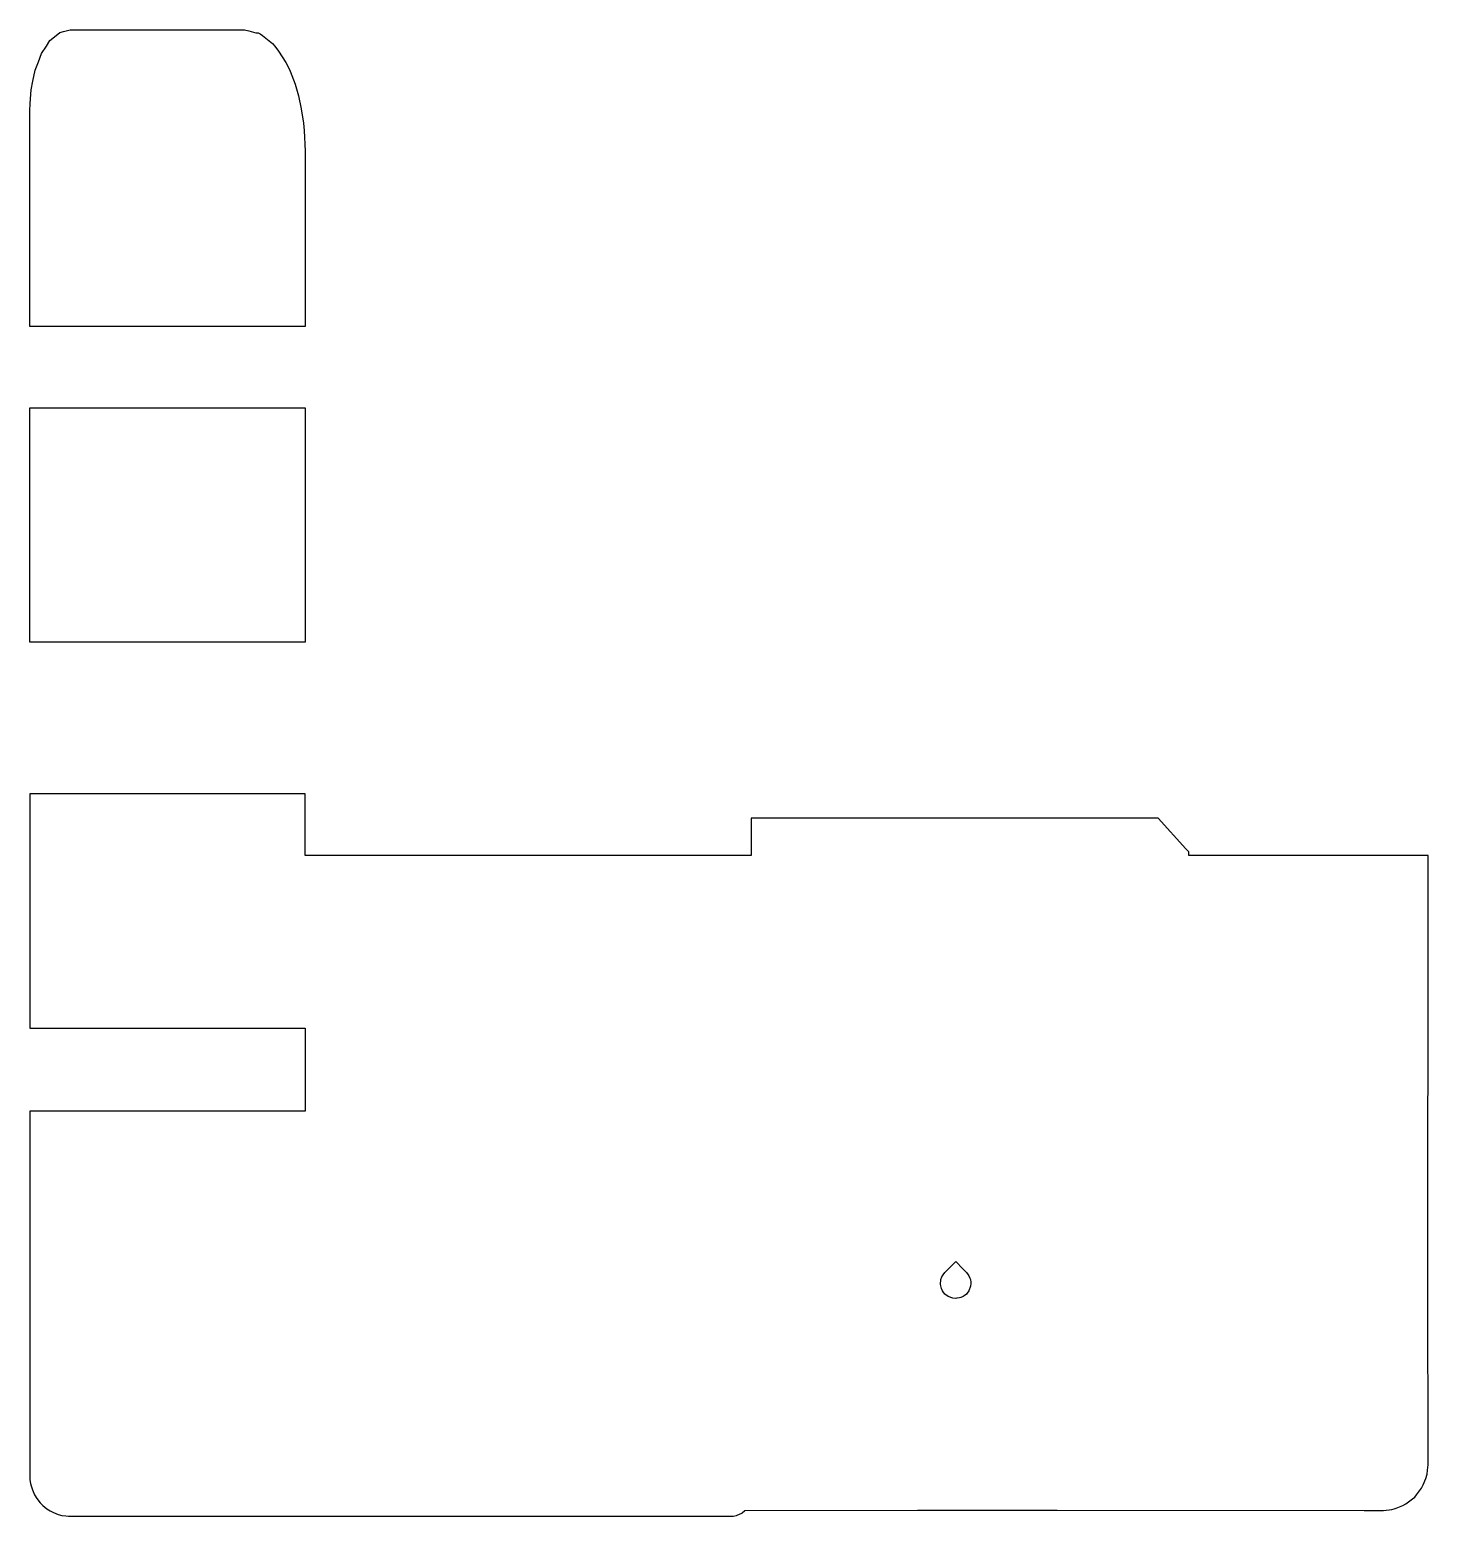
# Model space of a CAD drawing. Header units: metres. Extents: x 2.4 to 71.4, y -16 to 57.4.
import ezdxf

# ---------------------------------------------------------------- set-up
doc = ezdxf.new("R2010")
doc.units = ezdxf.units.M

msp = doc.modelspace()

# ---------------------------------------------------------------- linework, layer by layer
for p, q in [((3.697, 57.084), (3.882, 57.238)), ((3.882, 57.238), (4.073, 57.288)), ((4.073, 57.288), (4.4, 57.374)), ((4.4, 57.374), (7.146, 57.374)), ((7.146, 57.374), (13, 57.374)), ((13, 57.374), (13.212, 57.326)), ((13.212, 57.326), (13.556, 57.227)), ((2.986, 56.202), (3.223, 56.567)), ((3.223, 56.567), (3.4, 56.838)), ((3.4, 56.838), (3.697, 57.084)), ((13.556, 57.227), (13.667, 57.213)), ((13.667, 57.213), (13.78, 57.168)), ((13.78, 57.168), (13.895, 57.089)), ((13.895, 57.089), (14.381, 56.688)), ((14.381, 56.688), (14.503, 56.567)), ((14.503, 56.567), (14.684, 56.31)), ((2.668, 55.374), (2.83, 55.797)), ((2.83, 55.797), (2.986, 56.202)), ((14.684, 56.31), (15.045, 55.759)), ((2.555, 54.827), (2.668, 55.374)), ((15.045, 55.759), (15.047, 55.754)), ((15.047, 55.754), (15.154, 55.549)), ((15.154, 55.549), (15.249, 55.323)), ((15.249, 55.323), (15.495, 54.686)), ((2.423, 53.73), (2.468, 54.409)), ((2.468, 54.409), (2.555, 54.827)), ((15.495, 54.686), (15.665, 54.114)), ((2.4, 53.374), (2.423, 53.73)), ((15.665, 54.114), (15.801, 53.467)), ((2.4, 51.285), (2.4, 53.374)), ((15.801, 53.467), (15.917, 52.77)), ((15.917, 52.77), (15.944, 52.408)), ((15.944, 52.408), (16, 51.374)), ((16, 51.374), (16, 49.643)), ((2.4, 49.06), (2.4, 51.285)), ((16, 49.643), (16, 48.234)), ((2.4, 48.783), (2.4, 49.06)), ((2.4, 48.616), (2.4, 48.783)), ((2.4, 47.374), (2.4, 48.616)), ((16, 48.234), (16, 47.374)), ((16, 48.234), (16, 48.234)), ((2.4, 44.795), (2.4, 47.374)), ((16, 47.374), (16, 42.731)), ((2.4, 42.731), (2.4, 44.795)), ((8.709, 42.731), (2.4, 42.731)), ((16, 42.731), (8.709, 42.731)), ((2.4, 36.181), (2.4, 38.714)), ((2.4, 38.714), (9.691, 38.714)), ((9.691, 38.714), (16, 38.714)), ((16, 38.714), (16, 34.071)), ((2.4, 34.071), (2.4, 36.181)), ((2.4, 31.771), (2.4, 34.071)), ((16, 34.071), (16, 28.321)), ((2.4, 28.321), (2.4, 31.771)), ((2.4, 27.667), (2.4, 28.321)), ((16, 28.321), (16, 27.143)), ((16, 28.321), (16, 28.321)), ((2.4, 27.143), (2.4, 27.667)), ((14.149, 27.143), (2.4, 27.143)), ((16, 27.143), (14.149, 27.143)), ((4.251, 19.661), (2.4, 19.661)), ((2.4, 19.661), (2.4, 19.018)), ((16, 19.661), (4.251, 19.661)), ((16, 18.482), (16, 19.661)), ((2.4, 19.018), (2.4, 18.482)), ((2.4, 18.482), (2.4, 13.824)), ((16, 17.365), (16, 18.482)), ((48.321, 18.464), (38, 18.464)), ((38, 18.464), (38, 16.621)), ((58.1, 18.464), (48.321, 18.464)), ((59.466, 16.94), (58.1, 18.464)), ((16, 16.783), (16, 17.365)), ((59.6, 16.791), (59.466, 16.94)), ((16, 16.621), (16, 16.783)), ((16, 16.783), (16, 16.783)), ((25.208, 16.621), (16, 16.621)), ((34.538, 16.621), (25.208, 16.621)), ((38, 16.621), (34.538, 16.621)), ((59.6, 16.621), (59.6, 16.791)), ((60.156, 16.621), (59.6, 16.621)), ((60.581, 16.621), (60.156, 16.621)), ((60.957, 16.621), (60.581, 16.621)), ((61.908, 16.621), (60.957, 16.621)), ((68.441, 16.621), (61.908, 16.621)), ((71.424, 16.621), (68.441, 16.621)), ((71.424, 14.028), (71.424, 16.621)), ((71.401, -4.508), (71.424, 14.028)), ((2.4, 13.824), (2.4, 13.629)), ((2.4, 13.629), (2.4, 13.398)), ((2.4, 13.398), (2.4, 13.159)), ((2.4, 13.159), (2.4, 12.941)), ((2.4, 12.941), (2.4, 9.269)), ((2.4, 9.269), (2.4, 8.733)), ((2.4, 8.733), (2.4, 8.09)), ((2.4, 8.09), (14.149, 8.09)), ((14.149, 8.09), (16, 8.09)), ((16, 8.09), (16, 4.349)), ((10.207, 4), (2.4, 4)), ((2.4, 4), (2.4, -0.243)), ((16, 4), (10.207, 4)), ((16, 4.349), (16, 4.192)), ((16, 4.192), (16, 4)), ((2.4, -0.243), (2.4, -11.279)), ((47.564, -3.973), (47.914, -3.615)), ((47.914, -3.615), (48.1, -3.426)), ((48.1, -3.426), (48.45, -3.783)), ((47.35, -4.503), (47.367, -4.369)), ((47.367, -4.369), (47.374, -4.31)), ((47.374, -4.31), (47.425, -4.184)), ((47.425, -4.184), (47.447, -4.129)), ((47.447, -4.129), (47.483, -4.081)), ((47.483, -4.081), (47.564, -3.973)), ((47.483, -4.081), (47.483, -4.081)), ((48.45, -3.783), (48.636, -3.973)), ((48.636, -3.973), (48.717, -4.081)), ((48.717, -4.081), (48.753, -4.129)), ((48.753, -4.129), (48.804, -4.254)), ((48.804, -4.254), (48.826, -4.31)), ((48.826, -4.31), (48.843, -4.444)), ((47.358, -4.562), (47.35, -4.503)), ((47.377, -4.696), (47.358, -4.562)), ((47.4, -4.751), (47.377, -4.696)), ((47.452, -4.876), (47.4, -4.751)), ((47.489, -4.923), (47.452, -4.876)), ((47.572, -5.03), (47.489, -4.923)), ((47.619, -5.066), (47.572, -5.03)), ((47.727, -5.148), (47.619, -5.066)), ((48.521, -5.112), (48.473, -5.148)), ((48.628, -5.03), (48.521, -5.112)), ((48.665, -4.983), (48.628, -5.03)), ((48.748, -4.876), (48.665, -4.983)), ((48.771, -4.821), (48.748, -4.876)), ((48.823, -4.696), (48.771, -4.821)), ((48.831, -4.637), (48.823, -4.696)), ((48.85, -4.503), (48.831, -4.637)), ((48.843, -4.444), (48.85, -4.503)), ((71.425, -13.453), (71.401, -4.508)), ((47.782, -5.171), (47.727, -5.148)), ((47.907, -5.222), (47.782, -5.171)), ((47.966, -5.23), (47.907, -5.222)), ((48.1, -5.248), (47.966, -5.23)), ((48.159, -5.24), (48.1, -5.248)), ((48.293, -5.222), (48.159, -5.24)), ((48.349, -5.2), (48.293, -5.222)), ((48.473, -5.148), (48.349, -5.2)), ((2.4, -11.279), (2.4, -11.419)), ((2.4, -11.419), (2.4, -11.827)), ((2.4, -11.827), (2.4, -13.992)), ((71.303, -14.136), (71.368, -13.918)), ((71.368, -13.918), (71.389, -13.723)), ((71.389, -13.723), (71.425, -13.453)), ((2.4, -13.992), (2.4, -14)), ((2.4, -14), (2.412, -14.194)), ((2.412, -14.194), (2.443, -14.388)), ((2.443, -14.388), (2.463, -14.495)), ((2.463, -14.495), (2.537, -14.698)), ((70.845, -14.941), (71.099, -14.605)), ((71.099, -14.605), (71.177, -14.455)), ((71.177, -14.455), (71.303, -14.136)), ((2.537, -14.698), (2.641, -14.95)), ((2.641, -14.95), (2.751, -15.121)), ((2.751, -15.121), (2.913, -15.333)), ((2.913, -15.333), (3.043, -15.467)), ((70.163, -15.469), (70.314, -15.391)), ((70.314, -15.391), (70.649, -15.137)), ((70.649, -15.137), (70.757, -15.049)), ((70.757, -15.049), (70.845, -14.941)), ((3.043, -15.467), (3.25, -15.625)), ((3.25, -15.625), (3.402, -15.733)), ((3.402, -15.733), (3.58, -15.815)), ((3.58, -15.815), (3.8, -15.906)), ((3.8, -15.906), (3.987, -15.954)), ((3.987, -15.954), (4.187, -15.972)), ((4.187, -15.972), (4.307, -15.988)), ((4.307, -15.988), (4.355, -15.996)), ((4.355, -15.996), (4.4, -16)), ((4.4, -16), (8.823, -16)), ((8.823, -16), (23.006, -16)), ((23.006, -16), (29.832, -16)), ((29.832, -16), (33.359, -16)), ((33.359, -16), (37, -16)), ((37, -16), (37.082, -15.996)), ((37.082, -15.996), (37.122, -15.991)), ((37.122, -15.991), (37.203, -15.979)), ((37.203, -15.979), (37.282, -15.959)), ((37.282, -15.959), (37.319, -15.944)), ((37.319, -15.944), (37.544, -15.839)), ((37.544, -15.839), (37.557, -15.829)), ((37.557, -15.829), (37.69, -15.709)), ((37.69, -15.709), (46.213, -15.704)), ((46.213, -15.704), (53.114, -15.695)), ((53.114, -15.695), (68.254, -15.716)), ((68.254, -15.716), (69.161, -15.717)), ((69.161, -15.717), (69.22, -15.71)), ((69.22, -15.71), (69.627, -15.66)), ((69.627, -15.66), (69.747, -15.629)), ((69.747, -15.629), (69.844, -15.595)), ((69.844, -15.595), (70.163, -15.469))]:
    msp.add_line(p, q)

doc.saveas('drawing.dxf')
